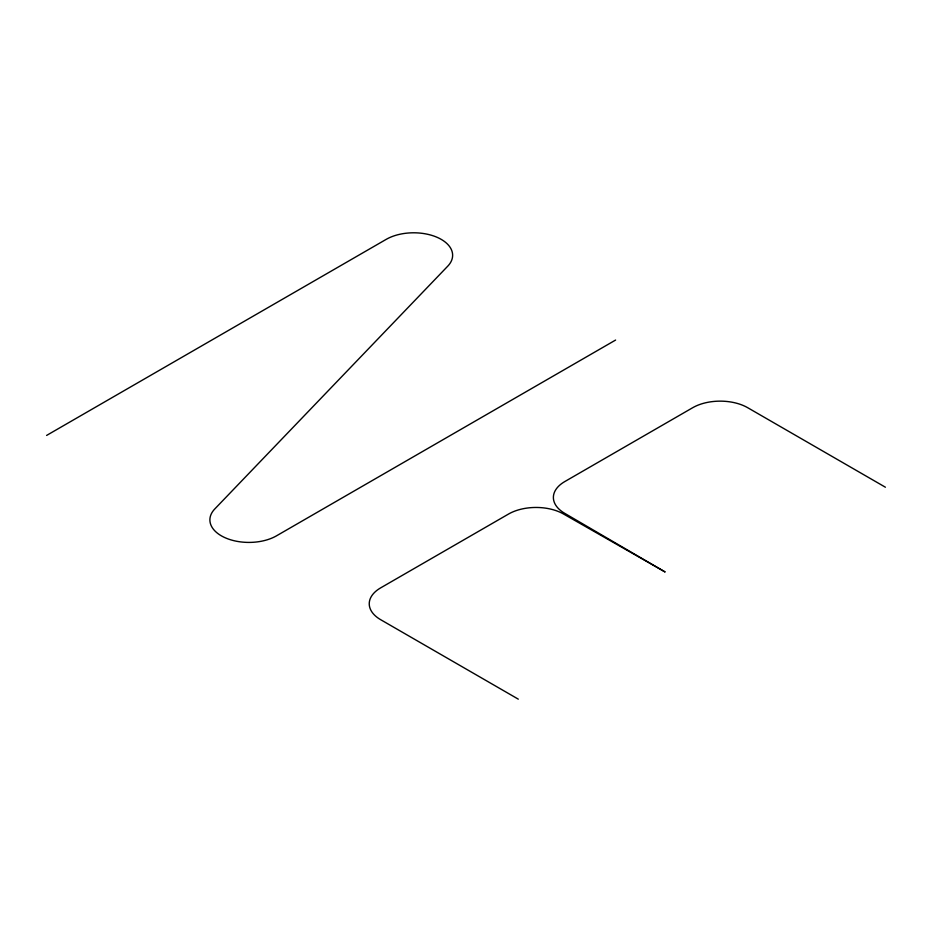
<?xml version="1.0" encoding="UTF-8"?>
<svg xmlns="http://www.w3.org/2000/svg" width="932" height="932" viewBox="0 0 932 932"><rect width="100%" height="100%" fill="white"/><g stroke="black" fill="none" stroke-linecap="round" stroke-linejoin="round"><path stroke-width="1.4" d="M46.6 435.43L386.163 239.384A38.934 22.485 0 0 1 437.399 237.439A38.934 22.485 0 0 1 447.418 266.517L214.779 508.965A39.039 22.531 0 0 0 225.171 537.764A39.039 22.531 0 0 0 276.035 536.098L615.609 340.052M885.4 487.215L747.732 407.727A38.934 22.485 0 0 0 692.674 407.727L564.78 481.576A38.934 22.485 0 0 0 564.78 513.369L665.145 571.992L563.604 514.045A38.934 22.485 0 0 0 508.534 514.045L380.64 587.882A38.934 22.485 0 0 0 380.64 619.675L518.297 699.151"/></g></svg>
